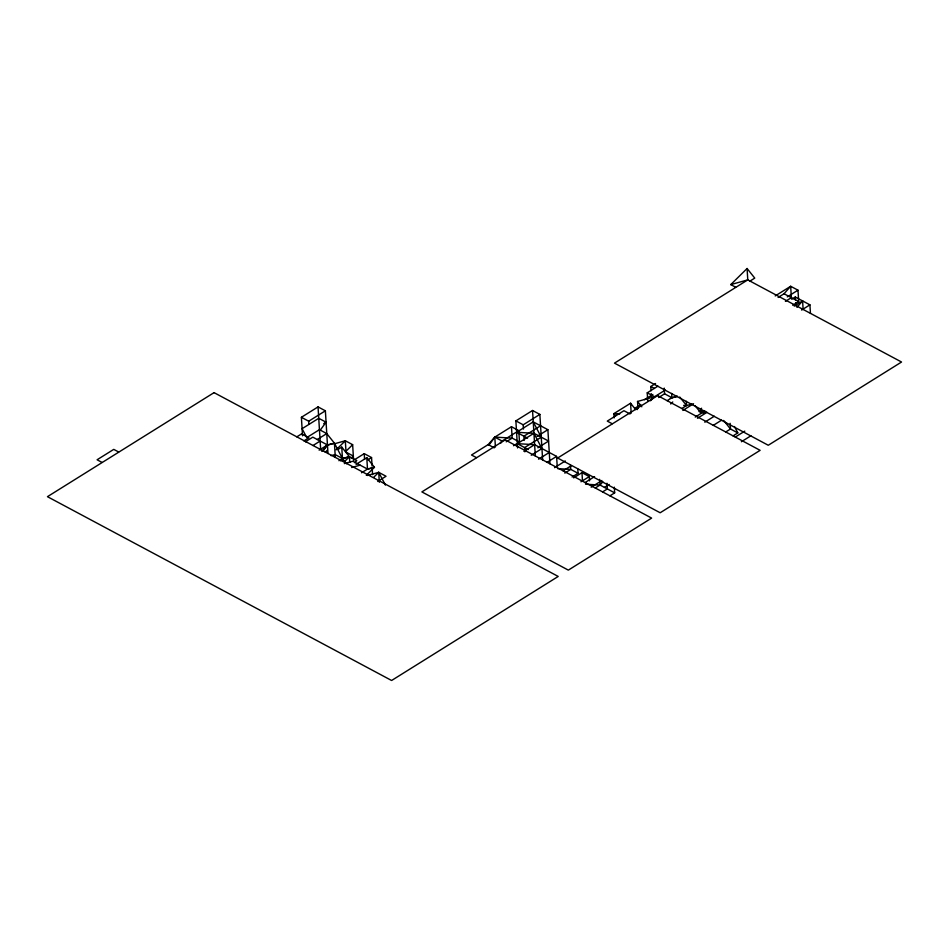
<?xml version="1.0" encoding="UTF-8"?>
<svg xmlns="http://www.w3.org/2000/svg" width="949" height="949" viewBox="0 0 949 949"><rect width="100%" height="100%" fill="white"/><g stroke="black" fill="none" stroke-linecap="round" stroke-linejoin="round"><path stroke-width="1.42" d="M320.193 430.229L326.065 422.198L318.745 418.284L302.09 428.687L306.764 437.608M323.265 450.704L327.464 444.962L334.439 443.183L342.459 458.486L346.717 463.824M340.774 460.775L342.459 458.486L349.434 456.706L356.753 460.609L354.855 462.744M488.925 445.152L494.797 437.121L511.464 426.718L518.783 430.621L519.483 442.009L513.528 445.733M500.443 443.325L502.128 441.036L518.783 430.621M699.081 411.664L701.596 408.224M321.782 451.38L327.464 444.962L312.814 437.145L305.673 441.605M340.561 460.621L342.459 458.486L335.127 454.571L330.952 455.639M476.398 457.608L471.511 454.998L488.177 444.595L494.797 437.121L512.163 438.106L519.483 442.009M500.23 443.171L502.128 441.036L494.797 437.121L495.414 447.086M595.272 488L600.029 485.034L602.864 481.831M778.097 297.464L784.04 293.751L790.671 286.278L797.99 290.18L798.69 301.568L792.735 305.293M796.923 307.346L802.605 300.94L803.127 309.481M325.258 452.246L327.298 450.229M336.148 449.826L345.317 440.763L352.648 444.678L353.597 460.336M345.507 451.724L352.648 444.678M344.333 461.736L349.434 456.706L341.759 447.098L338.188 449.328M351.308 458.082L353.336 456.066L346.017 452.151L345.317 440.763L333.989 443.907M366.302 475.33L374.452 467.288L366.788 457.679L356.077 464.369M373.621 477.371L378.722 472.341L386.041 476.256L377.714 481.463M735.653 287.203L730.766 284.605L747.088 268.508L754.752 278.104L749.995 281.082M650.48 400.763L654.549 396.741L665.261 390.051M670.729 403.989L672.77 401.973M703.589 413.301L705.617 411.285M302.517 435.805L301.391 417.299L318.045 406.896L325.377 410.81L327.986 453.503M301.391 417.299L308.71 421.214L325.377 410.81M296.823 436.848L301.58 433.871L308.899 437.786L304.143 440.751M323.692 423.681L326.065 422.198M307.547 437.098L319.445 429.672L326.764 433.586L334.439 443.183L325.934 445.544M317.239 439.529L326.764 433.586M313.004 445.52L320.133 441.06M319.137 450.17L327.464 444.962M338.888 460.716L342.459 458.486M354.712 459.589L364.226 453.646L371.557 457.56L372.079 466.101M367.987 459.791L371.557 457.56M361.533 472.78L367.488 469.067L374.452 467.288L367.37 469.245M516.493 430.858L515.876 420.893L532.543 410.49L539.862 414.405L542.65 459.945M515.876 420.893L523.196 424.808L539.862 414.405M549.969 463.859L547.881 429.695L533.231 421.878L516.576 432.281L517.181 442.246M506.208 441.819L512.163 438.106L511.464 426.718M540.562 425.793L523.895 436.196L524.156 440.466M537.17 436.386L547.881 429.695M523.919 451.344L534.631 444.654L556.6 456.386L557.205 466.35M775.203 295.934L790.671 286.278L791.371 297.666L785.416 301.379M537.869 447.774L548.581 441.083L533.931 433.266L516.576 432.281L527.561 438.153M531.238 455.247L541.95 448.569L533.931 433.266L517.276 443.669L517.537 447.94M787.279 296.871L797.99 290.18M651.061 390.763L650.8 386.492L655.557 383.526M791.703 299.255L795.274 297.025L809.924 304.843L810.446 313.384M538.569 459.162L549.269 452.471M635.688 409.636L630.575 403.23L613.908 413.634L614.169 417.904M647.752 401.368L647.23 392.827L657.942 386.136M644.513 399.671L652.853 394.464M794.266 306.136L802.605 300.94M547.075 462.329L556.6 456.386M640.777 404.571L634.834 408.284L637.277 409.588M658.642 397.524L664.585 393.811L671.916 397.714L677.491 396.291L670.385 398.295M801.597 310.05L809.924 304.843M554.572 467.667L565.284 460.977M667.147 400.692L671.916 397.714L671.655 393.444M563.077 470.834L571.417 465.627M564.785 473.1L570.74 469.387L578.06 473.302L572.105 477.015M681.797 408.509L686.554 405.543L693.529 403.752L682.817 410.442M573.647 477.869L581.974 472.661L589.293 476.576L589.554 480.846M580.966 481.772L589.293 476.576M585.047 482.567L594.572 476.612M700.516 413.017L704.087 410.787M695.249 417.074L701.204 413.361L705.38 412.293M697.468 418.272L706.981 412.317M591.18 487.217L601.891 480.526M704.787 422.175L714.3 416.231M604.454 487.406L609.211 484.441M602.591 491.914L607.348 488.937L607.004 483.243M713.304 425.342L721.631 420.146M609.91 495.829L614.667 492.851L614.323 487.157M725.724 431.973L730.493 429.007L737.812 432.91L733.055 435.888M735.261 437.074L744.787 431.131M741.394 441.736L750.92 435.781M730.766 284.605L747.776 279.884L901.55 362.02L768.263 445.259L614.489 363.135L747.776 279.884L747.088 268.508M342.34 458.664L349.434 456.706L349.778 462.388M344.333 463.598L352.838 461.25L367.488 469.067L366.788 457.679M351.652 467.513L360.157 465.152M367.382 475.485L378.722 472.341L385.401 485.093M637.977 408.568L637.538 401.451L654.549 396.741L647.23 392.827M683.66 405.377L686.554 405.543L686.293 401.273M619.697 413.966L613.908 413.634L615.616 415.769M534.631 444.654L517.276 443.669L528.261 449.541M557.715 468.652L570.74 469.387L570.479 465.117M585.557 484.215L600.029 485.034L614.667 492.851M784.04 293.751L798.69 301.568M650.8 386.492L654.454 388.449M630.041 413.966L623.944 410.703L607.277 421.107L612.164 423.717M488.177 444.595L494.275 447.857M304 440.727L306.444 442.032M118.625 451.985L113.75 449.375L97.083 459.779L101.97 462.388M723.672 420.466L730.493 429.007L730.137 423.313M695.237 405.887L701.204 413.361L700.943 409.09M679.733 397.002L686.554 405.543M637.538 401.451L641.809 406.789M734.467 426.54L737.812 432.91M533.231 421.878L541.25 437.181L524.595 447.584L524.856 451.854M795.274 297.025L795.452 299.872M795.63 302.719L795.796 305.566M664.241 388.117L664.585 393.811M651.228 393.61L651.405 396.457M630.575 403.23L631.18 413.195M599.673 479.34L600.029 485.034M581.974 472.661L582.496 481.202M577.799 469.031L578.06 473.302M532.543 410.49L535.331 456.042M523.196 424.808L523.468 429.078M378.722 472.341L379.327 482.306M372.245 468.948L372.601 474.642M364.226 453.646L364.582 459.34M341.759 447.098L342.625 461.333M334.522 444.607L335.305 457.418M318.045 406.896L320.667 449.601M308.71 421.214L308.888 424.061M214.059 392.637L47.45 496.683L391.605 680.492L558.214 576.446L214.059 392.637M505.188 439.885L421.878 491.914L568.332 570.124L651.631 518.095L505.188 439.885M657.61 395.591L557.644 458.023L660.16 512.768L760.125 450.336L657.61 395.591"/></g></svg>
